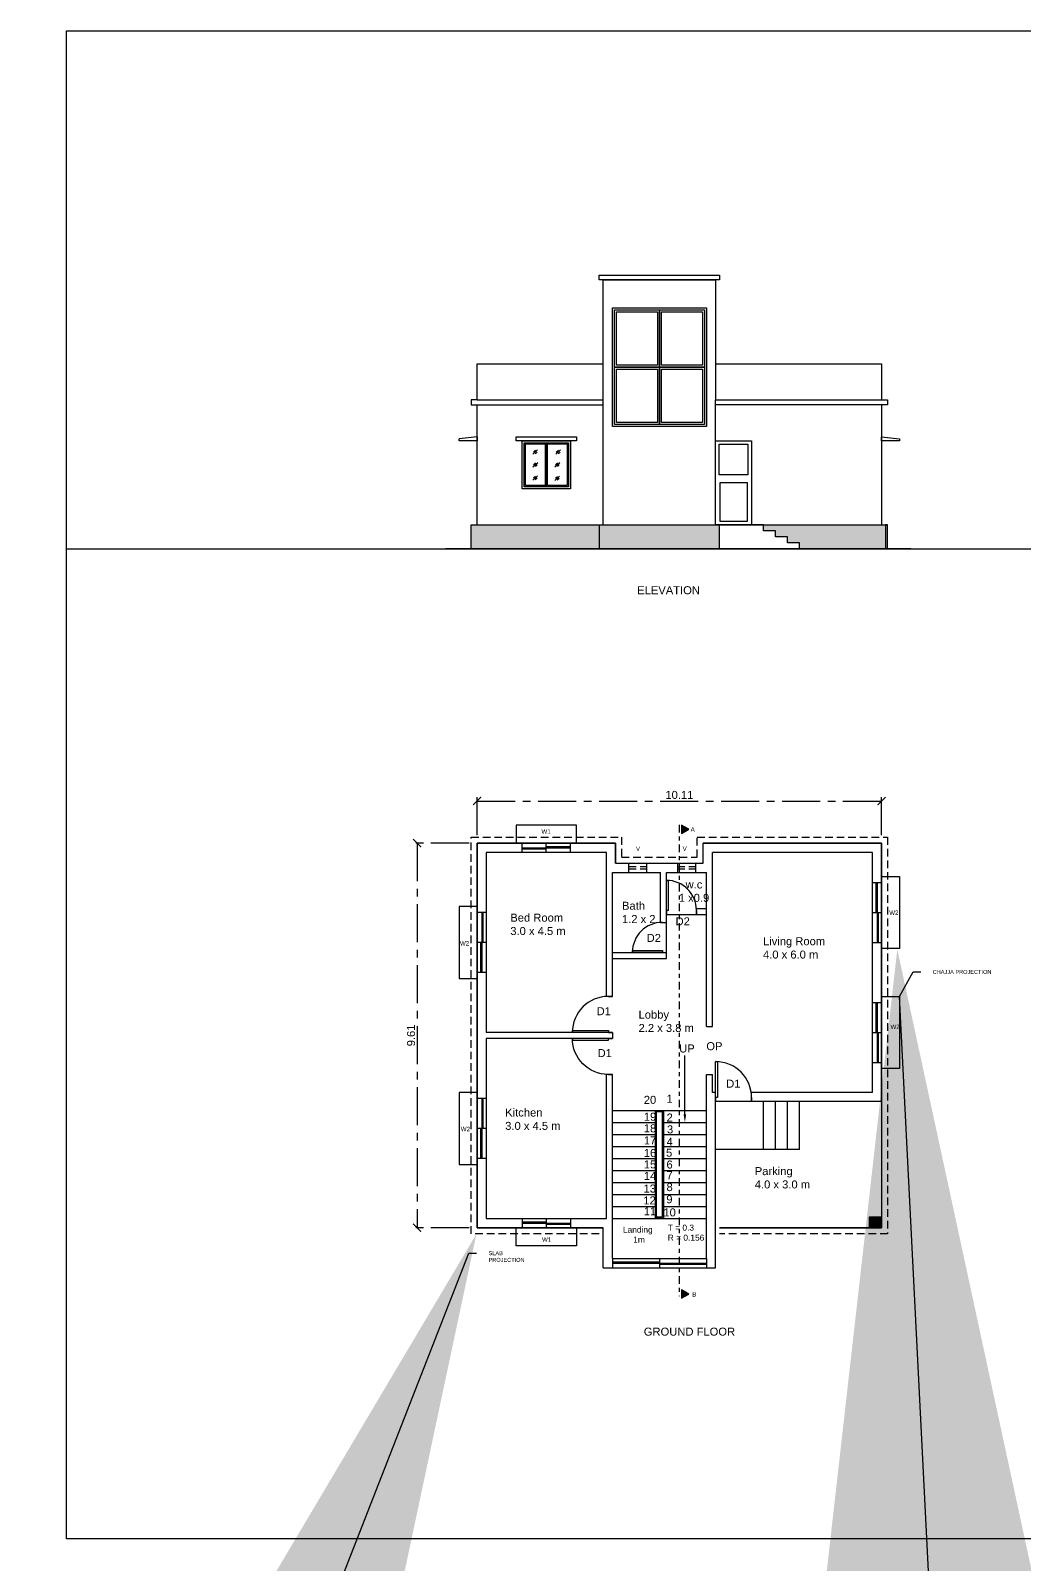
# Model space of a CAD drawing. Header units: metres. Extents: x 2845 to 2934, y 1411 to 1538.
# Drawn here: x 2884.45 to 2909.29, y 1499.48 to 1537.8 of the extents above; entities that cross this region are included whole.
import ezdxf
from ezdxf import colors
from ezdxf.entities.mleader import LeaderData, LeaderLine
from ezdxf.math import Vec2, Vec3

# ---------------------------------------------------------------- set-up
doc = ezdxf.new("R2010")
doc.units = ezdxf.units.M
doc.header["$LTSCALE"] = 0.03
doc.linetypes.add('CENTER', pattern=[50.8, 31.75, -6.35, 6.35, -6.35])
doc.linetypes.add('HIDDEN', pattern=[9.525, 6.35, -3.175])
doc.styles.get("Standard").update_dxf_attribs({"font": 'arial.ttf'})
doc.dimstyles.new('ISO-25', dxfattribs={"dimtxt": 0.2, "dimasz": 0.2, "dimexe": 0.2, "dimexo": 0.2, "dimgap": 0.05, "dimtad": 1, "dimtoh": 1, "dimdsep": 46, "dimtxsty": 'Standard', "dimblk": 'ARCHTICK', "dimcen": 2.5, "dimclrt": 2, "dimadec": 0, "dimazin": 0, "dimtfac": 1, "dimtmove": 0, "dimatfit": 3, "dimfxl": 1, "dimarcsym": 0})

# ---------------------------------------------------------------- blocks, each defined once
blk = doc.blocks.new('*U3')
for p, q in [((0, 0), (0, -100)), ((900, 0), (900, -100))]:
    blk.add_line(p, q)
blk.add_lwpolyline([(0, 0), (0, 900), (43.75, 900), (43.75, 0)], close=True)
blk.add_arc((0, 0), 900, 0, 90)
blk = doc.blocks.new('*U2')
for p, q in [((0, 0), (0, -100)), ((750, 0), (750, -100))]:
    blk.add_line(p, q)
blk.add_lwpolyline([(0, 0), (0, 750), (43.75, 750), (43.75, 0)], close=True)
blk.add_arc((0, 0), 750, 0, 90)
blk = doc.blocks.new('_ArchTick')
at = {"color": 0, "linetype": 'ByBlock', "const_width": 0.15}
blk.add_lwpolyline([(-0.5, -0.5), (0.5, 0.5)], dxfattribs=at)
blk = doc.blocks.new('*D59')
at = {"color": 0, "linetype": 'CENTER', "lineweight": -2, "transparency": 16777216}
for p, q in [((2895.41, 1517.498), (2893.912, 1517.498)), ((2894.112, 1517.498), (2894.112, 1507.888)), ((2895.41, 1507.888), (2893.912, 1507.888))]:
    blk.add_line(p, q, dxfattribs=at)
at = {"layer": 'Defpoints', "color": 0, "linetype": 'CENTER', "transparency": 16777216}
for p in [(2895.61, 1517.498), (2894.112, 1507.888), (2895.61, 1507.888)]:
    blk.add_point(p, dxfattribs=at)
at = {"color": 0, "linetype": 'CENTER', "lineweight": -2, "transparency": 16777216, "xscale": 0.2, "yscale": 0.2, "zscale": 0.2}
for p, rotation in [((2894.112, 1517.498), 90), ((2894.112, 1507.888), 270)]:
    blk.add_blockref('_ArchTick', p, dxfattribs=dict(at, rotation=rotation))
at = {"color": 2, "linetype": 'CENTER', "transparency": 16777216, "insert": (2893.96, 1512.693), "char_height": 0.2, "attachment_point": 5, "rotation": 90}
blk.add_mtext('9.61', dxfattribs=at)
blk = doc.blocks.new('*D60')
at = {"color": 0, "linetype": 'CENTER', "lineweight": -2, "transparency": 16777216}
for p, q in [((2895.61, 1517.698), (2895.61, 1518.75)), ((2895.61, 1518.55), (2905.72, 1518.55)), ((2905.72, 1517.698), (2905.72, 1518.75))]:
    blk.add_line(p, q, dxfattribs=at)
at = {"layer": 'Defpoints', "color": 0, "linetype": 'CENTER', "transparency": 16777216}
for p in [(2905.72, 1518.55), (2895.61, 1517.498), (2905.72, 1517.498)]:
    blk.add_point(p, dxfattribs=at)
at = {"color": 0, "linetype": 'CENTER', "lineweight": -2, "transparency": 16777216, "xscale": 0.2, "yscale": 0.2, "zscale": 0.2, "rotation": 180}
blk.add_blockref('_ArchTick', (2895.61, 1518.55), dxfattribs=at)
at = {"color": 0, "linetype": 'CENTER', "lineweight": -2, "transparency": 16777216, "xscale": 0.2, "yscale": 0.2, "zscale": 0.2}
blk.add_blockref('_ArchTick', (2905.72, 1518.55), dxfattribs=at)
at = {"color": 2, "linetype": 'CENTER', "transparency": 16777216, "insert": (2900.665, 1518.702), "char_height": 0.2, "attachment_point": 5}
blk.add_mtext('10.11', dxfattribs=at)

msp = doc.modelspace()

# ---------------------------------------------------------------- hatches: boundary and pattern name
at = {"true_color": 0x939598}
h = msp.add_hatch(dxfattribs=at)
h.set_pattern_fill('GRAVEL', color=252, scale=0.01)
h.set_pattern_definition([(228.0127875, (-56.27911, 0.254), (-2.03200000016, -2.28599999986), [0.034172144, -3.383048364]), (184.969741, (-56.30197, 0.2286), (3.047999998794, 0.25400001447), [0.058640472, -5.80540489]), (132.5104471, (-56.36039, 0.22352), (2.54000000107, -2.793999999025), [0.041348152, -4.09347228]), (267.273689, (-56.45945, 0.16002), (0.25400000053, 5.079999999973), [0.053400452, -5.286643743]), (292.8336542, (-56.46199, 0.10668), (-1.270000000106, 3.047999999956), [0.05236337, -5.183980775]), (357.273689, (-56.44167, 0.05842), (-5.079999999973, 0.25400000053), [0.053400452, -5.286643743]), (37.69424047, (-56.38833, 0.05588), (-3.301999999854, -2.54000000019), [0.070619366, -6.991311531]), (72.25532837, (-56.33245, 0.09906), (1.778000000478, 5.587999999848), [0.066671952, -6.60052566]), (121.4295656, (-56.31213, 0.16256), (-2.03200000029, 3.301999999823), [0.0535813, -5.30455457]), (175.2363583, (-56.34007, 0.20828), (2.79399999996, -0.25400000044), [0.061171328, -2.997393695]), (222.3974378, (-56.40103, 0.21336), (-3.047999999902, -2.794000000106), [0.079107792, -7.831677251]), (138.8140748, (-56.20799, 0.15748), (-1.7779999999, 1.52400000012), [0.027000454, -2.673056582]), (171.4692344, (-56.22831, 0.17526), (3.30200000009, -0.507999999424), [0.051368198, -5.0854639]), (225, (-56.27911, 0.18288), (-4e-17, -0.254), [0.035920934, -0.32328931]), (203.1985905, (-56.29689, 0.21336), (1.27000000003, 0.5079999999), [0.019344132, -1.915062237]), (291.8014095, (-56.31467, 0.20574), (-0.25400000005, 0.762), [0.027356562, -1.340475299]), (30.9637565, (-56.30451, 0.18034), (0.762, 0.508), [0.044431966, -1.436629815]), (161.5650512, (-56.26641, 0.2032), (0.508, -0.254), [0.032128714, -0.771089812]), (16.38954033, (-56.46199, 0.20574), (2.54, 0.762), [0.0450088, -4.455882667]), (70.34617594, (-56.41881, 0.21844), (-1.01600000009, -2.79399999997), [0.037759894, -3.738221568]), (293.1985905, (-56.26641, 0.254), (-0.5079999999, 1.27000000004), [0.03868801, -1.895718359]), (343.61045967, (-56.25117, 0.21844), (-2.540000000053, 0.76199999982), [0.0450088, -4.455882667]), (339.4439548, (-56.46199, 0.04826), (-1.27, 0.508), [0.04340352, -2.126773431]), (294.7751406, (-56.42135, 0.03302), (-1.27000000151, 2.79399999931), [0.036367212, -3.600359338]), (66.8014095, (-56.26387, 0), (0.50799999992, 1.27000000003), [0.03868801, -1.895718359]), (17.35402464, (-56.24863, 0.03556), (-3.301999999934, -1.01600000021), [0.042578274, -4.215237598]), (69.4439548, (-56.38833, 0), (-0.508, -1.27), [0.02170176, -2.148475191]), (101.3099325, (-56.27911, 0), (-0.254, 1.016), [0.01295146, -1.282199496]), (165.9637565, (-56.28165, 0.0127), (0.762, -0.254), [0.05236337, -0.994905459]), (186.00900596, (-56.33245, 0.0254), (2.539999999987, 0.254000000133), [0.0485267, -4.804136486]), (303.6900675, (-56.30451, 0.15748), (-0.254, 0.508), [0.036632388, -0.879177636]), (353.1572266, (-56.28419, 0.127), (4.318000000027, -0.507999999774), [0.063955676, -6.331600907]), (60.9453959, (-56.22069, 0.11938), (-1.01600000003, -1.77799999998), [0.026150824, -2.588939232]), (90, (-56.208, 0.14224), (-0.254, 0.254), [0.01524, -0.23876]), (120.25643716, (-56.33753, 0.03302), (1.01599999988, -1.77800000007), [0.035286696, -3.493394077]), (48.0127875, (-56.35531, 0.0635), (2.03200000017, 2.28599999985), [0.068344288, -3.34887622]), (0, (-56.3096, 0.1143), (0.254, 0.254), [0.06604, -0.18796]), (325.3048465, (-56.24355, 0.1143), (2.54000000096, -1.777999998625), [0.040160956, -3.975931672]), (254.0546041, (-56.21053, 0.09144), (-0.254, -1.016), [0.036982908, -1.812165004]), (207.64597536, (-56.22069, 0.05588), (-4.826000000177, -2.539999999663), [0.06021451, -5.961246442]), (175.42607874, (-56.27403, 0.02794), (-3.302, 0.254), [0.063702946, -6.306584646])])
h.paths.add_polyline_path([(2898.66, 1525.454), (2895.46, 1525.454), (2895.46, 1524.854), (2898.66, 1524.854)])
h.paths.add_polyline_path([(2901.67, 1525.454), (2898.66, 1525.454), (2898.66, 1524.854), (2901.67, 1524.854)])
h.paths.add_polyline_path([(2905.82, 1525.454), (2902.77, 1525.454), (2902.77, 1525.304), (2903.07, 1525.304), (2903.07, 1525.154), (2903.37, 1525.154), (2903.37, 1525.004), (2903.67, 1525.004), (2903.67, 1524.854), (2905.82, 1524.854)])
at = {"linetype": 'CENTER', "true_color": 0x139b48}
h = msp.add_hatch(color=114, dxfattribs=at)
h.dxf.hatch_style = 1
h.paths.add_polyline_path([(2900.72, 1517.743), (2900.899, 1517.846), (2900.72, 1517.949)])
at = {"true_color": 0x991b1e}
h = msp.add_hatch(color=244, dxfattribs=at)
h.dxf.hatch_style = 1
h.paths.add_polyline_path([(2905.72, 1508.157), (2905.42, 1508.157), (2905.42, 1507.888), (2905.72, 1507.888)])
at = {"linetype": 'CENTER', "true_color": 0x139b48}
h = msp.add_hatch(color=114, dxfattribs=at)
h.dxf.hatch_style = 1
h.paths.add_polyline_path([(2900.899, 1506.23), (2900.72, 1506.333), (2900.72, 1506.127)])

# ---------------------------------------------------------------- linework, layer by layer
for p, q in [((2898.76, 1528.574), (2898.76, 1531.574)), ((2898.76, 1531.574), (2901.57, 1531.574)), ((2901.57, 1531.574), (2901.57, 1528.574)), ((2895.61, 1528.574), (2895.61, 1529.474)), ((2895.61, 1529.474), (2898.76, 1529.474)), ((2901.57, 1529.474), (2905.72, 1529.474)), ((2905.72, 1529.474), (2905.72, 1528.574)), ((2895.61, 1528.574), (2895.46, 1528.574)), ((2895.46, 1528.574), (2895.46, 1528.454)), ((2895.61, 1528.574), (2898.76, 1528.574)), ((2898.76, 1525.454), (2898.76, 1528.574)), ((2901.57, 1528.574), (2905.72, 1528.574)), ((2901.57, 1525.454), (2901.57, 1528.574)), ((2905.72, 1528.574), (2905.72, 1528.574)), ((2905.72, 1528.574), (2905.87, 1528.574)), ((2905.87, 1528.574), (2905.87, 1528.454)), ((2895.46, 1528.454), (2898.76, 1528.454)), ((2895.61, 1525.454), (2895.61, 1528.454)), ((2905.87, 1528.454), (2901.57, 1528.454)), ((2905.72, 1528.454), (2905.72, 1525.454)), ((2895.61, 1527.654), (2895.16, 1527.604)), ((2905.72, 1527.654), (2906.17, 1527.604)), ((2897.004, 1527.219), (2897.122, 1527.327)), ((2897.006, 1526.9), (2897.124, 1527.008)), ((2897.016, 1527.271), (2897.068, 1527.319)), ((2897.018, 1526.953), (2897.07, 1527)), ((2897.065, 1527.232), (2897.107, 1527.271)), ((2897.067, 1526.913), (2897.11, 1526.952)), ((2897.556, 1526.9), (2897.674, 1527.008)), ((2897.568, 1526.953), (2897.62, 1527)), ((2897.578, 1527.219), (2897.696, 1527.327)), ((2897.59, 1527.271), (2897.642, 1527.319)), ((2897.617, 1526.913), (2897.66, 1526.952)), ((2897.639, 1527.232), (2897.682, 1527.271)), ((2897.004, 1526.571), (2897.122, 1526.679)), ((2897.016, 1526.624), (2897.068, 1526.672)), ((2897.065, 1526.585), (2897.107, 1526.624)), ((2897.555, 1526.564), (2897.673, 1526.672)), ((2897.566, 1526.616), (2897.618, 1526.664)), ((2897.615, 1526.577), (2897.658, 1526.616)), ((2895.46, 1524.854), (2895.46, 1525.454)), ((2895.46, 1525.454), (2895.51, 1525.454)), ((2898.66, 1525.454), (2898.66, 1524.854)), ((2901.67, 1524.854), (2901.67, 1525.454)), ((2902.77, 1525.454), (2902.47, 1525.454)), ((2902.77, 1525.304), (2902.77, 1525.454)), ((2905.87, 1525.454), (2905.82, 1525.454)), ((2905.87, 1524.854), (2905.87, 1525.454)), ((2903.07, 1525.304), (2902.77, 1525.304)), ((2903.07, 1525.154), (2903.07, 1525.304)), ((2903.37, 1525.154), (2903.07, 1525.154)), ((2903.37, 1525.004), (2903.37, 1525.154)), ((2895.46, 1524.854), (2894.824, 1524.854)), ((2895.51, 1524.854), (2895.46, 1524.854)), ((2906.45, 1524.854), (2895.46, 1524.854)), ((2903.67, 1525.004), (2903.37, 1525.004)), ((2903.67, 1524.854), (2903.67, 1525.004)), ((2905.82, 1524.854), (2905.87, 1524.854)), ((2899.07, 1517.498), (2895.61, 1517.498)), ((2895.61, 1517.498), (2895.61, 1507.888)), ((2896.74, 1517.268), (2896.74, 1517.498)), ((2896.74, 1517.383), (2897.94, 1517.383)), ((2897.34, 1517.268), (2897.34, 1517.498)), ((2897.34, 1517.413), (2897.94, 1517.413)), ((2897.94, 1517.268), (2897.94, 1517.498)), ((2899.07, 1516.998), (2899.07, 1517.498)), ((2901.26, 1516.998), (2901.26, 1517.498)), ((2905.72, 1517.498), (2901.26, 1517.498)), ((2905.72, 1511.038), (2905.72, 1517.498)), ((2898.84, 1517.268), (2895.84, 1517.268)), ((2895.84, 1517.268), (2895.84, 1512.768)), ((2896.74, 1517.353), (2897.34, 1517.353)), ((2896.74, 1517.353), (2897.34, 1517.353)), ((2898.84, 1513.668), (2898.84, 1517.268)), ((2899.07, 1516.998), (2900.165, 1516.998)), ((2899.393, 1516.998), (2899.393, 1516.768)), ((2899.843, 1516.998), (2899.843, 1516.768)), ((2900.165, 1516.998), (2901.26, 1516.998)), ((2900.615, 1516.998), (2900.615, 1516.768)), ((2901.065, 1516.998), (2901.065, 1516.768)), ((2901.49, 1512.918), (2901.49, 1517.268)), ((2905.49, 1517.268), (2901.49, 1517.268)), ((2905.49, 1514.268), (2905.49, 1517.268)), ((2898.99, 1513.668), (2898.99, 1516.768)), ((2898.99, 1516.768), (2900.19, 1516.768)), ((2900.19, 1515.518), (2900.19, 1516.768)), ((2900.34, 1514.618), (2900.34, 1516.768)), ((2900.34, 1516.768), (2901.34, 1516.768)), ((2901.34, 1512.918), (2901.34, 1516.768)), ((2905.49, 1516.518), (2905.72, 1516.518)), ((2905.575, 1516.518), (2905.575, 1515.768)), ((2905.605, 1516.518), (2905.605, 1515.018)), ((2901.09, 1515.718), (2901.09, 1515.868)), ((2901.09, 1515.868), (2901.34, 1515.868)), ((2895.84, 1515.768), (2895.61, 1515.768)), ((2895.725, 1515.768), (2895.725, 1514.268)), ((2895.755, 1515.768), (2895.755, 1515.018)), ((2900.19, 1515.518), (2900.34, 1515.518)), ((2900.34, 1515.718), (2901.34, 1515.718)), ((2905.49, 1515.768), (2905.72, 1515.768)), ((2905.635, 1515.768), (2905.635, 1515.018)), ((2895.84, 1515.018), (2895.61, 1515.018)), ((2895.695, 1515.018), (2895.695, 1514.268)), ((2898.99, 1514.768), (2900.34, 1514.768)), ((2905.49, 1515.018), (2905.72, 1515.018)), ((2898.99, 1514.618), (2900.34, 1514.618)), ((2895.84, 1514.268), (2895.61, 1514.268)), ((2905.49, 1511.268), (2905.49, 1514.268)), ((2898.99, 1513.668), (2898.84, 1513.668)), ((2905.49, 1513.518), (2905.72, 1513.518)), ((2905.575, 1513.518), (2905.575, 1512.768)), ((2905.605, 1513.518), (2905.605, 1512.018)), ((2901.34, 1512.918), (2901.49, 1512.918)), ((2898.99, 1512.768), (2895.84, 1512.768)), ((2898.99, 1512.618), (2895.84, 1512.618)), ((2895.84, 1512.618), (2895.84, 1508.118)), ((2898.99, 1512.768), (2898.99, 1512.618)), ((2905.49, 1512.768), (2905.72, 1512.768)), ((2905.635, 1512.768), (2905.635, 1512.018)), ((2905.49, 1512.018), (2905.72, 1512.018)), ((2898.84, 1508.118), (2898.84, 1511.718)), ((2898.99, 1511.718), (2898.84, 1511.718)), ((2898.99, 1507.118), (2898.99, 1511.718)), ((2901.34, 1507.118), (2901.34, 1511.718)), ((2901.34, 1511.718), (2901.49, 1511.718)), ((2901.49, 1511.268), (2901.49, 1511.718)), ((2901.57, 1511.268), (2901.49, 1511.268)), ((2901.57, 1506.888), (2901.57, 1511.268)), ((2902.47, 1511.038), (2902.47, 1511.268)), ((2905.49, 1511.268), (2902.47, 1511.268)), ((2895.84, 1511.118), (2895.61, 1511.118)), ((2895.725, 1511.118), (2895.725, 1509.618)), ((2895.755, 1511.118), (2895.755, 1510.368)), ((2905.72, 1511.038), (2901.57, 1511.038)), ((2902.77, 1509.838), (2902.77, 1511.038)), ((2903.07, 1509.838), (2903.07, 1511.038)), ((2903.37, 1509.838), (2903.37, 1511.038)), ((2903.67, 1509.838), (2903.67, 1511.038)), ((2905.72, 1511.038), (2905.72, 1507.888)), ((2898.99, 1510.818), (2901.34, 1510.818)), ((2898.99, 1510.518), (2900.065, 1510.518)), ((2900.065, 1510.818), (2900.065, 1508.118)), ((2900.265, 1510.818), (2900.265, 1508.118)), ((2900.265, 1510.518), (2901.34, 1510.518)), ((2895.84, 1510.368), (2895.61, 1510.368)), ((2895.695, 1510.368), (2895.695, 1509.618)), ((2898.99, 1510.218), (2900.065, 1510.218)), ((2900.265, 1510.218), (2901.34, 1510.218)), ((2898.99, 1509.918), (2900.065, 1509.918)), ((2900.265, 1509.918), (2901.34, 1509.918)), ((2903.67, 1509.838), (2901.57, 1509.838)), ((2895.84, 1509.618), (2895.61, 1509.618)), ((2898.99, 1509.618), (2900.065, 1509.618)), ((2900.265, 1509.618), (2901.34, 1509.618)), ((2898.99, 1509.318), (2900.065, 1509.318)), ((2898.99, 1509.018), (2900.065, 1509.018)), ((2900.265, 1509.318), (2901.34, 1509.318)), ((2900.265, 1509.018), (2901.34, 1509.018)), ((2898.99, 1508.718), (2900.065, 1508.718)), ((2900.265, 1508.718), (2901.34, 1508.718)), ((2898.99, 1508.418), (2900.065, 1508.418)), ((2900.265, 1508.418), (2901.34, 1508.418)), ((2895.61, 1507.888), (2898.76, 1507.888)), ((2895.84, 1508.118), (2898.84, 1508.118)), ((2896.74, 1508.118), (2896.74, 1507.888)), ((2896.74, 1508.033), (2897.34, 1508.033)), ((2896.74, 1508.033), (2897.34, 1508.033)), ((2896.74, 1508.003), (2897.94, 1508.003)), ((2897.34, 1508.118), (2897.34, 1507.888)), ((2897.34, 1507.973), (2897.94, 1507.973)), ((2897.94, 1508.118), (2897.94, 1507.888)), ((2898.76, 1506.888), (2898.76, 1507.888)), ((2898.99, 1508.118), (2901.34, 1508.118)), ((2901.67, 1507.888), (2905.72, 1507.888)), ((2898.99, 1507.118), (2901.34, 1507.118)), ((2898.99, 1507.118), (2898.99, 1506.888)), ((2898.99, 1507.033), (2900.165, 1507.033)), ((2900.165, 1507.118), (2900.165, 1507.003)), ((2901.34, 1507.118), (2901.34, 1506.888)), ((2898.76, 1506.888), (2901.57, 1506.888)), ((2898.99, 1507.003), (2901.34, 1507.003)), ((2900.165, 1507.003), (2900.165, 1506.888)), ((2900.165, 1506.973), (2901.34, 1506.973)), ((2900.661, 1506.179), (2900.661, 1506.179))]:
    msp.add_line(p, q)
at = {"color": 4}
msp.add_line((2885.345, 1524.854), (2934.118, 1524.854), dxfattribs=at)
at = {"color": 85, "linetype": 'CENTER', "ltscale": 0.2, "true_color": 0x58ba48}
msp.add_line((2900.661, 1517.954), (2900.661, 1506.179), dxfattribs=at)
at = {"linetype": 'HIDDEN'}
for p, q in [((2899.393, 1516.913), (2899.843, 1516.913)), ((2899.393, 1516.853), (2899.843, 1516.853)), ((2900.615, 1516.913), (2901.065, 1516.913)), ((2900.615, 1516.853), (2901.065, 1516.853))]:
    msp.add_line(p, q, dxfattribs=at)
at = {"color": 7, "true_color": 0xffffff}
msp.add_lwpolyline([(2885.345, 1537.802), (2934.118, 1537.802), (2934.118, 1500.111), (2885.345, 1500.111)], close=True, dxfattribs=at)
for points in [[(2898.66, 1531.694), (2901.67, 1531.694), (2901.67, 1531.574), (2898.66, 1531.574)], [(2898.99, 1530.874), (2901.34, 1530.874), (2901.34, 1527.914), (2898.99, 1527.914)], [(2899.04, 1530.824), (2901.29, 1530.824), (2901.29, 1527.964), (2899.04, 1527.964)], [(2899.04, 1530.824), (2900.165, 1530.824), (2900.165, 1529.394), (2899.04, 1529.394)], [(2900.165, 1530.824), (2901.29, 1530.824), (2901.29, 1529.394), (2900.165, 1529.394)], [(2899.09, 1530.774), (2900.115, 1530.774), (2900.115, 1529.444), (2899.09, 1529.444)], [(2900.215, 1530.774), (2901.24, 1530.774), (2901.24, 1529.444), (2900.215, 1529.444)], [(2899.04, 1529.394), (2900.165, 1529.394), (2900.165, 1527.964), (2899.04, 1527.964)], [(2899.09, 1529.344), (2900.115, 1529.344), (2900.115, 1528.014), (2899.09, 1528.014)], [(2900.165, 1529.394), (2901.29, 1529.394), (2901.29, 1527.964), (2900.165, 1527.964)], [(2900.215, 1529.344), (2901.24, 1529.344), (2901.24, 1528.014), (2900.215, 1528.014)], [(2896.59, 1527.654), (2898.09, 1527.654), (2898.09, 1527.554), (2896.59, 1527.554)], [(2896.74, 1527.554), (2897.94, 1527.554), (2897.94, 1526.354), (2896.74, 1526.354)], [(2896.79, 1527.504), (2897.89, 1527.504), (2897.89, 1526.404), (2896.79, 1526.404)], [(2896.79, 1527.504), (2897.34, 1527.504), (2897.34, 1526.404), (2896.79, 1526.404)], [(2896.82, 1527.474), (2897.31, 1527.474), (2897.31, 1526.434), (2896.82, 1526.434)], [(2897.34, 1527.504), (2897.89, 1527.504), (2897.89, 1526.404), (2897.34, 1526.404)], [(2897.37, 1527.474), (2897.86, 1527.474), (2897.86, 1526.434), (2897.37, 1526.434)], [(2901.57, 1527.554), (2902.47, 1527.554), (2902.47, 1525.454), (2901.57, 1525.454)], [(2901.661, 1527.469), (2902.374, 1527.469), (2902.374, 1526.703), (2901.661, 1526.703)], [(2901.683, 1526.514), (2902.358, 1526.514), (2902.358, 1525.533), (2901.683, 1525.533)], [(2895.46, 1525.454), (2905.82, 1525.454), (2905.82, 1524.854), (2895.46, 1524.854)], [(2900.065, 1510.818), (2900.265, 1510.818), (2900.265, 1508.118), (2900.065, 1508.118)], [(2900.095, 1510.788), (2900.235, 1510.788), (2900.235, 1508.148), (2900.095, 1508.148)], [(2905.72, 1507.888), (2905.42, 1507.888), (2905.42, 1508.157), (2905.72, 1508.157)]]:
    msp.add_lwpolyline(points, close=True)
for points in [[(2895.61, 1527.654), (2895.61, 1527.554), (2895.16, 1527.554), (2895.16, 1527.604)], [(2906.17, 1527.604), (2906.17, 1527.554), (2905.72, 1527.554), (2905.72, 1527.654)], [(2895.46, 1525.454), (2905.87, 1525.454)], [(2905.87, 1524.854), (2895.46, 1524.854)], [(2897.94, 1517.498), (2898.09, 1517.498), (2898.09, 1517.948), (2896.59, 1517.948), (2896.59, 1517.498), (2896.74, 1517.498)], [(2898.76, 1507.888), (2895.61, 1507.888), (2895.61, 1517.498), (2899.07, 1517.498), (2899.07, 1516.998), (2901.26, 1516.998), (2901.26, 1517.498), (2905.72, 1517.498), (2905.72, 1507.888), (2901.67, 1507.888)], [(2905.72, 1516.518), (2905.72, 1516.668), (2906.17, 1516.668), (2906.17, 1514.868), (2905.72, 1514.868), (2905.72, 1515.018)], [(2895.61, 1515.768), (2895.61, 1515.918), (2895.16, 1515.918), (2895.16, 1514.118), (2895.61, 1514.118), (2895.61, 1514.268)], [(2905.72, 1513.518), (2905.72, 1513.668), (2906.17, 1513.668), (2906.17, 1511.868), (2905.72, 1511.868), (2905.72, 1512.018)], [(2895.61, 1511.118), (2895.61, 1511.268), (2895.16, 1511.268), (2895.16, 1509.468), (2895.61, 1509.468), (2895.61, 1509.618)], [(2897.94, 1507.888), (2898.09, 1507.888), (2898.09, 1507.438), (2896.59, 1507.438), (2896.59, 1507.888), (2896.74, 1507.888)]]:
    msp.add_lwpolyline(points)
at = {"linetype": 'CENTER'}
for points in [[(2900.899, 1517.846), (2900.72, 1517.949), (2900.72, 1517.743)], [(2900.899, 1506.23), (2900.72, 1506.333), (2900.72, 1506.127)]]:
    msp.add_lwpolyline(points, close=True, dxfattribs=at)
at = {"color": 40, "linetype": 'HIDDEN', "true_color": 0xf8d731}
msp.add_lwpolyline([(2898.66, 1507.738), (2895.46, 1507.738), (2895.46, 1517.648), (2899.22, 1517.648), (2899.22, 1517.148), (2901.11, 1517.148), (2901.11, 1517.648), (2905.87, 1517.648), (2905.87, 1507.738), (2901.67, 1507.738)], dxfattribs=at)
at = {"linetype": 'ByBlock', "lineweight": -2}
msp.add_lwpolyline([(2900.803, 1510.718), (2900.803, 1512.192)], dxfattribs=at)
at = {"linetype": 'CENTER'}
msp.add_solid([(2900.836, 1510.718), (2900.803, 1510.518), (2900.77, 1510.718)], dxfattribs=at)

# ---------------------------------------------------------------- block references
at = {"xscale": 0.001, "yscale": 0.001, "zscale": 0.001}
for name, p in [('*U2', (2900.34, 1515.818)), ('*U3', (2901.57, 1511.138))]:
    msp.add_blockref(name, p, dxfattribs=at)
at = {"yscale": 0.001, "zscale": 0.001}
for name, p, xscale, rotation in [('*U2', (2900.24, 1514.768), 0.001, 89.99999999999999), ('*U3', (2898.89, 1512.768), 0.001, 89.99999999999999), ('*U3', (2898.89, 1512.618), -0.001, 90.00000000003061)]:
    msp.add_blockref(name, p, dxfattribs=dict(at, xscale=xscale, rotation=rotation))

# ---------------------------------------------------------------- texts
at = {"attachment_point": 1}
for s, width, heights, insert, char_height in [('{\\C52;\\c3000776;ELEVATION}', 2.56798, [0.957], (2899.611, 1523.918), 0.2), ('W1', 0.36393, [1.556], (2897.219, 1517.842), 0.11), ('  A', 0.28882, [0.198], (2900.861, 1517.895), 0.11), ('  V', 0.28882, [0.198], (2899.494, 1517.414), 0.11), ('  V', 0.28882, [0.198], (2900.661, 1517.415), 0.11), ('\\pxqc;w.c\\P1 x0.9', 1.25046, [0.786], (2900.405, 1516.565), 0.2), ('Bath\\P1.2 x 2', 0.86507, [0.609], (2899.231, 1516.034), 0.2), ('Bed Room\\P3.0 x 4.5 m', 1.59422, [0.907], (2896.44, 1515.736), 0.2), ('D2', 0.61013, [0.471], (2900.57, 1515.644), 0.2), ('W2', 0.36393, [1.556], (2905.91, 1515.815), 0.11), ('D2', 0.61013, [0.471], (2899.847, 1515.229), 0.2), ('Living Room\\P4.0 x 6.0 m', 1.76605, [0.601], (2902.755, 1515.147), 0.2), ('W2', 0.36393, [1.556], (2895.182, 1515.049), 0.11), ('D1', 0.61013, [0.471], (2898.596, 1513.398), 0.2), ('Lobby\\P2.2 x 3.8 m', 1.39973, [0.889], (2899.645, 1513.313), 0.2), ('W2', 0.36393, [1.556], (2905.941, 1512.962), 0.11), ('OP', 0.61013, [0.471], (2901.339, 1512.524), 0.2), ('D1', 0.61013, [0.471], (2898.621, 1512.352), 0.2), ('D1', 0.61013, [0.471], (2901.835, 1511.588), 0.2), ('Kitchen\\P3.0 x 4.5 m', 1.66344, [0.977], (2896.312, 1510.866), 0.2), ('20', 0.34236, [0.291], (2899.776, 1511.183), 0.2), (' 1', 0.34236, [0.291], (2900.265, 1511.209), 0.2), ('19', 0.34236, [0.291], (2899.776, 1510.761), 0.2), ('18', 0.34236, [0.291], (2899.776, 1510.471), 0.2), (' 2', 0.34236, [0.291], (2900.268, 1510.741), 0.2), ('W2', 0.36393, [1.556], (2895.202, 1510.409), 0.11), ('17', 0.34236, [0.291], (2899.776, 1510.169), 0.2), (' 4', 0.34236, [0.291], (2900.268, 1510.135), 0.2), (' 3', 0.34236, [0.291], (2900.278, 1510.444), 0.2), ('16', 0.34236, [0.291], (2899.776, 1509.854), 0.2), (' 5', 0.34236, [0.291], (2900.254, 1509.863), 0.2), ('15', 0.34236, [0.291], (2899.776, 1509.57), 0.2), (' 6', 0.34236, [0.291], (2900.265, 1509.566), 0.2), ('Parking \\P4.0 x 3.0 m', 1.92057, [0.957], (2902.549, 1509.402), 0.2), ('13', 0.34236, [0.291], (2899.77, 1508.966), 0.2), ('14', 0.34236, [0.291], (2899.776, 1509.281), 0.2), (' 8', 0.34236, [0.291], (2900.266, 1509.002), 0.2), (' 7', 0.34236, [0.291], (2900.265, 1509.299), 0.2), ('12', 0.34236, [0.291], (2899.764, 1508.67), 0.2), (' 9', 0.34236, [0.291], (2900.26, 1508.698), 0.2), ('11', 0.34236, [0.291], (2899.776, 1508.399), 0.2), ('10', 0.34236, [0.291], (2900.266, 1508.37), 0.2), ('Landing\\P\\pxqc;1m', 0.80723, [0.731], (2899.253, 1507.914), 0.15), ('T = 0.3\\PR = 0.156', 1.00294, [0.683], (2900.374, 1507.964), 0.15), ('W1', 0.36393, [1.556], (2897.233, 1507.647), 0.11), ('  B', 0.28882, [0.198], (2900.9, 1506.276), 0.11), ('{\\C52;\\c3000776;GROUND FLOOR}', 2.56798, [0.957], (2899.776, 1505.39), 0.2), ('{\\C52;\\c3000776;GROUND FLOOR}', 2.56798, [0.957], (2899.776, 1505.39), 0.2)]:
    msp.add_mtext_dynamic_manual_height_columns(s, width=width, gutter_width=12.5, heights=heights, dxfattribs=dict(at, insert=insert, char_height=char_height))
at = {"linetype": 'CENTER', "insert": (2900.661, 1512.467), "char_height": 0.2, "attachment_point": 1}
msp.add_mtext('UP', dxfattribs=at)

# ---------------------------------------------------------------- dimensions: what is measured, and where the dimension line sits
at = {"linetype": 'CENTER'}
dim = msp.add_linear_dim(base=(2905.72, 1518.55), p1=(2895.61, 1517.498), p2=(2905.72, 1517.498), dimstyle='ISO-25', dxfattribs=at)
dim.commit()
dim.dimension.update_dxf_attribs({"geometry": '*D60', "text_midpoint": (2900.665, 1518.702)})
dim = msp.add_linear_dim(base=(2894.112, 1507.888), p1=(2895.61, 1517.498), p2=(2895.61, 1507.888), angle=90, dimstyle='ISO-25', dxfattribs=at)
dim.commit()
dim.dimension.update_dxf_attribs({"geometry": '*D59', "text_midpoint": (2893.96, 1512.693)})

# ---------------------------------------------------------------- leaders
ml = msp.add_multileader_mtext('Standard')
ml.set_content('CHAJJA PROJECTION', color=256)
ml.set_leader_properties(color=1, lineweight=30)
ml.build(insert=Vec2(0, 0))
ml.multileader.update_dxf_attribs({"dogleg_length": 0.19, "arrow_head_size": 98})
ctx = ml.context
ctx.base_point, ctx.char_height, ctx.arrow_head_size, ctx.landing_gap_size, ctx.plane_origin = Vec3(2906.696, 1514.279), 0.1, 98, 0.3, Vec3(2906.111, 1514.847)
notes = []
notes.append((ctx, [(0, (1, 1, 0), (2906.506, 1514.279), (1, 0), 0.19, [(1, [(2906.111, 1514.847), (2906.17, 1513.668)], 0, [])])]))
ctx.mtext.insert, ctx.mtext.flow_direction = Vec3(2906.996, 1514.33), 5
ml = msp.add_multileader_mtext('Standard')
ml.set_content('SLAB PROJECTION', color=256)
ml.set_leader_properties(color=1, lineweight=30)
ml.build(insert=Vec2(0, 0))
ml.multileader.update_dxf_attribs({"arrow_head_size": 98})
ctx = ml.context
ctx.base_point, ctx.char_height, ctx.arrow_head_size, ctx.landing_gap_size, ctx.plane_origin = Vec3(2895.596, 1507.25), 0.1, 98, 0.3, Vec3(2895.593, 1507.731)
notes.append((ctx, [(0, (1, 1, 0), (2895.405, 1507.25), (1, 0), 0.19, [(0, [(2895.593, 1507.731)], 0, [])])]))
ctx.mtext.insert, ctx.mtext.width, ctx.mtext.flow_direction = Vec3(2895.896, 1507.301), 0.3, 5
for ctx, leaders in notes:
    for number, flags, end, landing, length, lines in leaders:
        leader = LeaderData()
        leader.index, (leader.has_last_leader_line, leader.has_dogleg_vector, leader.attachment_direction) = number, flags
        leader.last_leader_point, leader.dogleg_vector, leader.dogleg_length = Vec3(end), Vec3(landing), length
        for number, points, colour, breaks in lines:
            line = LeaderLine()
            line.index, line.vertices, line.color, line.breaks = number, Vec3.list(points), colors.encode_raw_color(colour), breaks
            leader.lines.append(line)
        ctx.leaders.append(leader)

doc.saveas('drawing.dxf')
